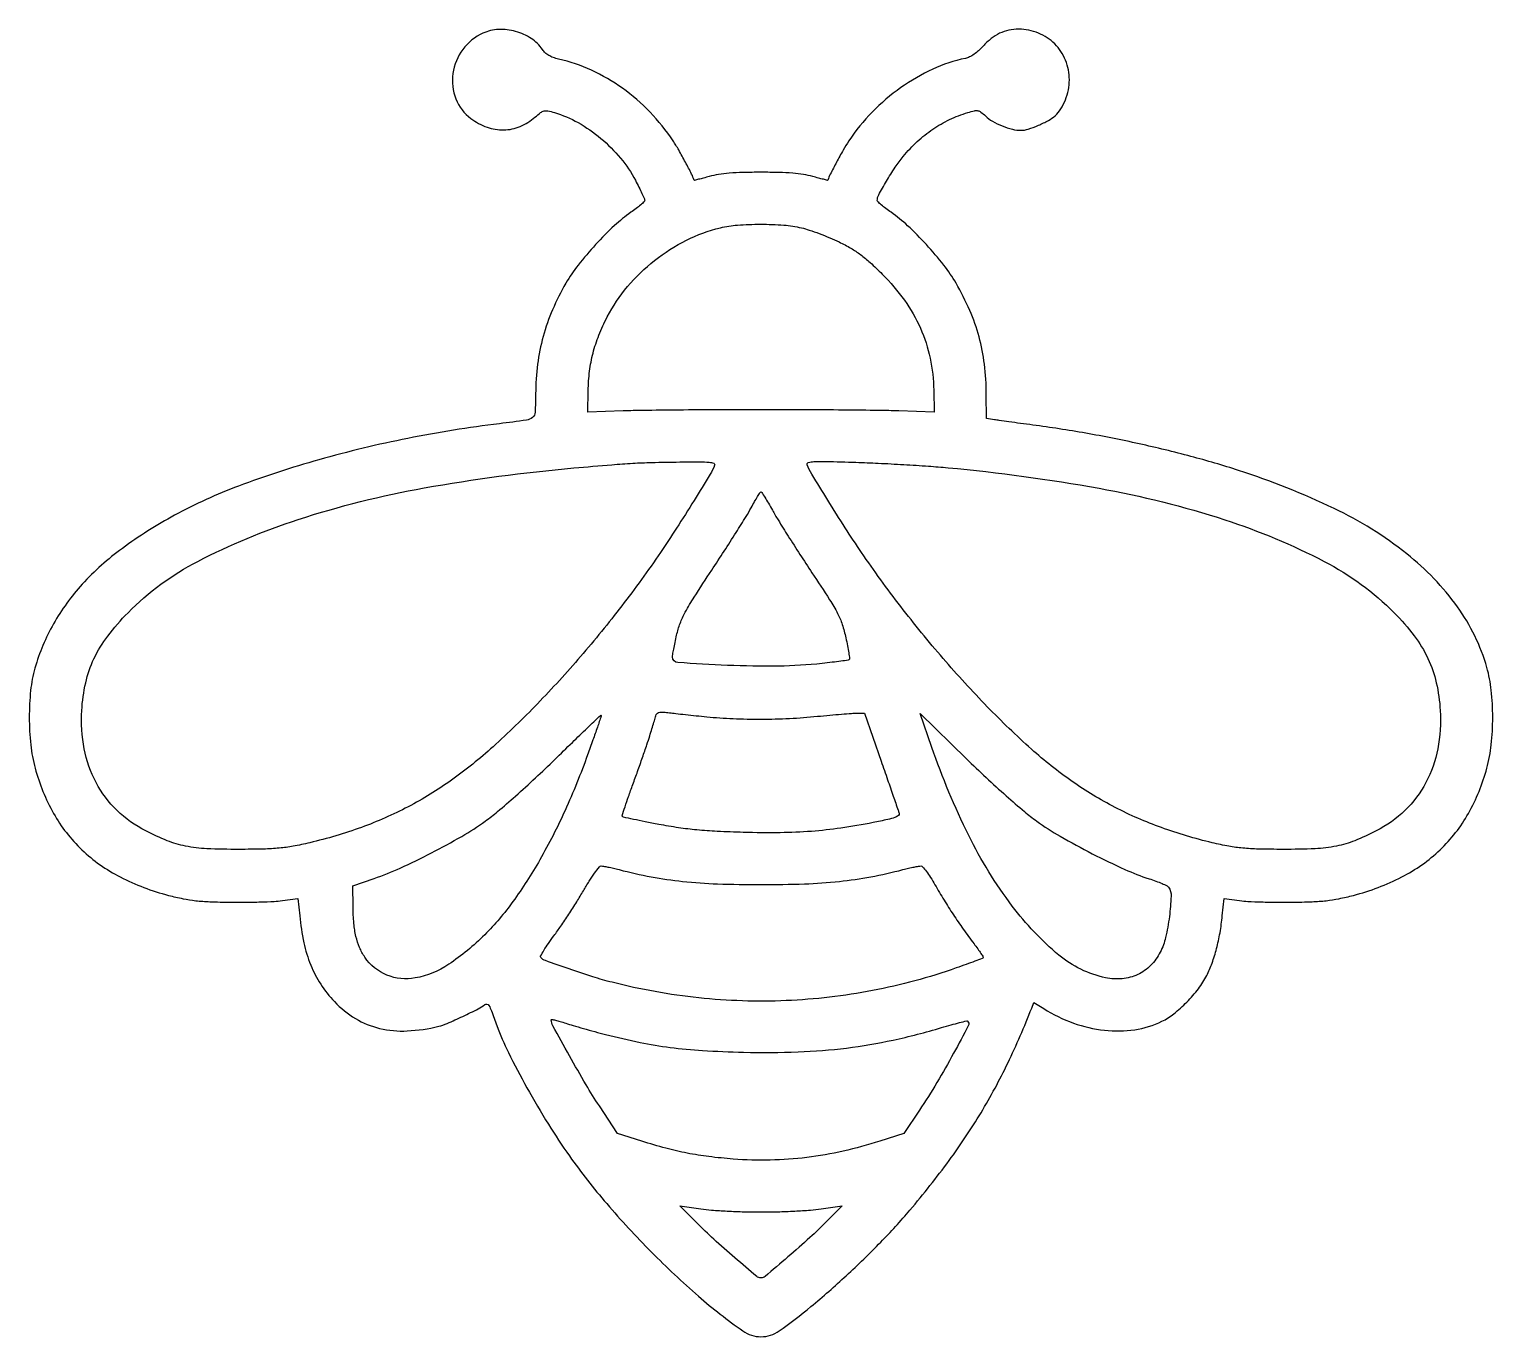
# Model space of a CAD drawing. Extents: x 125 to 703, y 20 to 537.
import ezdxf

# ---------------------------------------------------------------- set-up
doc = ezdxf.new("R2010")
doc.units = 0

msp = doc.modelspace()

# ---------------------------------------------------------------- linework, layer by layer
for points in [[(304.00714, 535.461975, 0.12862), (296.054741, 529.05505, 0.124778), (292.144779, 519.502456, 0.128633), (293.310246, 509.467935, 0.141089), (299.240769, 501.696035, 0.073403), (305.627429, 498.272132, 0.091609), (312.25686, 497.18282, 0.094), (318.70555, 498.539102, 0.081627), (324.57378, 502.198923, -0.017185), (326.831298, 504.047629, -0.104579), (328.187263, 504.691628, -0.110672), (329.652939, 504.712955, -0.020288), (332.296446, 504.047892, -0.057194), (341.628466, 500.088038, -0.045423), (350.631215, 493.844638, -0.044941), (358.459069, 485.992381, -0.052597), (364.300482, 477.247729, -0.005099), (365.717861, 474.482326, -0.007305), (366.913266, 472.000186, -0.004282), (367.867777, 469.894798, -0.104651), (368, 469.269984, -0.20651), (367.77236, 468.742328, -0.011323), (366.402502, 467.507601, -0.016043), (364.645424, 466.090104, -0.010908), (362.56171, 464.586941, 0.037313), (356.014073, 459.316857, 0.01905), (348.584216, 451.812309, 0.019041), (341.690815, 443.697983, 0.03454), (336.797062, 436.5, 0.030598), (331.529623, 426.049294, 0.03472), (327.827878, 415.459319, 0.034744), (325.629013, 404.465421, 0.030718), (324.852326, 392.807799, -0.011994), (324.639092, 385.481338, -0.209804), (323.592218, 383.403426, -0.13882), (321.196417, 382.348952, -0.004362), (310.5, 380.950324, 0.018861), (274.316792, 375.147731, 0.019497), (239.076968, 366.683657, 0.020721), (207.361558, 356.308989, 0.035295), (182, 344.734578, 0.033062), (161.350274, 331.649587, 0.049976), (145.514119, 317.455385, 0.056023), (134.128991, 301.781877, 0.059653), (126.793368, 284.291487, 0.043568), (125.081159, 275.430532, 0.026295), (124.533197, 264.741525, 0.026153), (125.114017, 253.926176, 0.039483), (126.847199, 244.658047, 0.062311), (134.160968, 226.776655, 0.074376), (145.333378, 212.416571, 0.072241), (160.509271, 201.653361, 0.054593), (179.629098, 194.378238, 0.013823), (185.385325, 193.04949, 0.02199), (190.378224, 192.268076, 0.018421), (196.008623, 191.848197, 0.006725), (204, 191.655169, 0.005236), (210.003606, 191.6538, 0.005118), (216.051918, 191.777692, 0.00505), (221.358708, 191.994415, 0.019136), (224.666105, 192.290165), (230.83221, 193.08033), (231.507859, 186.290165, 0.027786), (233.167609, 175.649483, 0.043552), (235.879127, 166.80061, 0.048012), (239.838742, 159.201237, 0.04534), (245.242154, 152.337474, 0.068508), (253.595331, 145.631269, 0.076867), (263.137995, 141.750687, 0.070744), (274.059956, 140.748025, 0.047319), (286.5, 142.555354, 0.043551), (289.837517, 143.683224, 0.007189), (296.028775, 146.502563, 0.006446), (302.159186, 149.498631, 0.056371), (304.686669, 151.154922, -0.242524), (305.596669, 151.35542, -0.19883), (306.398264, 150.744097, -0.041992), (307.369883, 148.695074, -0.003055), (309.531216, 142.824066, 0.02861), (314.076127, 132.188218, 0.011688), (321.398388, 118.273704, 0.01162), (329.876538, 103.837794, 0.015903), (338.212838, 91.280758, 0.022977), (352.974839, 72.40926, 0.017846), (370.660397, 53.251129, 0.018081), (389.281127, 35.782062, 0.027095), (406.845876, 22.060726, 0.073754), (410.287501, 20.34809, 0.078788), (414, 19.759433, 0.078788), (417.712499, 20.34809, 0.073754), (421.154124, 22.060726, 0.021013), (433.77204, 31.672978, 0.013124), (447.751822, 43.916211, 0.012971), (461.374901, 57.16471, 0.017517), (472.941656, 69.874101, 0.017357), (488.415773, 89.461259, 0.022906), (501.036601, 108.388209, 0.023429), (511.653227, 128.033512, 0.019613), (521.085845, 149.772717), (521.967772, 152.045434), (525.862241, 149.586963, 0.054042), (537.599952, 143.842714, 0.059976), (549.892236, 140.999121, 0.063604), (561.849385, 141.23247, 0.076025), (572.609482, 144.541023, 0.055729), (577.368349, 147.533935, 0.030948), (582.462277, 152.135193, 0.030636), (587.060107, 157.451646, 0.045723), (590.324705, 162.654072, 0.031204), (592.440655, 167.567613, 0.022255), (594.210009, 173.292645, 0.020784), (595.579686, 179.604769, 0.018237), (596.492141, 186.290165), (597.16779, 193.08033), (603.333895, 192.290165, 0.019136), (606.641292, 191.994415, 0.00505), (611.948082, 191.777692, 0.005118), (617.996394, 191.6538, 0.005236), (624, 191.655169, 0.006725), (631.991377, 191.848197, 0.018421), (637.621776, 192.268076, 0.02199), (642.614675, 193.04949, 0.013823), (648.370902, 194.378238, 0.054593), (667.490729, 201.653361, 0.072241), (682.666622, 212.416571, 0.074376), (693.839032, 226.776655, 0.062311), (701.152801, 244.658047, 0.039462), (702.894982, 253.972196, 0.026484), (703.469811, 264.793336, 0.026609), (702.900209, 275.512307, 0.042645), (701.1574, 284.5, 0.087495), (689.518333, 308.513838, 0.068599), (669.484285, 329.472504, 0.056538), (640.71631, 347.42899, 0.033093), (602.937378, 362.469948, 0.013159), (584.06246, 368.02884, 0.010763), (563.615874, 373.001511, 0.01054), (542.472902, 377.198701, 0.011047), (521.5, 380.428437, -0.000819), (516.674419, 381.07081, -0.000959), (512.098708, 381.696488, -0.000844), (508.232429, 382.239372, -0.005889), (506.346665, 382.530107), (503.19333, 383.054357), (503.135178, 392.557461, 0.028609), (502.377247, 404.511056, 0.036344), (500.255041, 415.359734, 0.036317), (496.582693, 425.793114, 0.0285), (491.17052, 436.5, 0.034919), (486.302778, 443.694832, 0.019263), (479.433268, 451.798615, 0.019273), (472.011476, 459.29773, 0.037247), (465.43829, 464.586941, -0.010981), (463.354587, 466.090556, -0.016135), (461.597498, 467.509439, -0.01144), (460.228613, 468.745508, -0.206216), (460, 469.27624, -0.124674), (460.551841, 471.454981, -0.009124), (463.615917, 476.876912, -0.013832), (467.093382, 482.419952, -0.025162), (470.278142, 486.712912, -0.033662), (475.842653, 492.616013, -0.037607), (481.957789, 497.485082, -0.038414), (488.609435, 501.297718, -0.038294), (495.772902, 504.052523, -0.016607), (498.430705, 504.752067, -0.103895), (499.828337, 504.77598, -0.119254), (501.02716, 504.230048, -0.024822), (502.787075, 502.703995, 0.061988), (505.572001, 500.629781, 0.033261), (509.43715, 498.763414, 0.033289), (513.496244, 497.432676, 0.064744), (516.875727, 497.021962, 0.076511), (519.678827, 497.47747, 0.022981), (523.736343, 499.003673, 0.023609), (527.709063, 500.937114, 0.058829), (530.338427, 502.804985, 0.067579), (532.601411, 505.48811, 0.046583), (534.413735, 509.033002, 0.044935), (535.600223, 513.013363, 0.050014), (536, 517, 0.096548), (534.49366, 524.728313, 0.100436), (530.203233, 531.203233, 0.100436), (523.728313, 535.49366, 0.096548), (516, 537, 0.050007), (511.978982, 536.59683, 0.061299), (508.400276, 535.401714, 0.058342), (505.084045, 533.316578, 0.03973), (501.8428, 530.252708, -0.027532), (500.103022, 528.52595, -0.032287), (498.270027, 527.097352, -0.03547), (496.472049, 526.052132, -0.061662), (494.8428, 525.489518, 0.055893), (481.91457, 521.190867, 0.046025), (469.325959, 513.905054, 0.04494), (457.984512, 504.226292, 0.047166), (448.757288, 492.821658, 0.01645), (446.52803, 489.21075, 0.0076), (443.857554, 484.379985, 0.006165), (441.424157, 479.676808, 0.043725), (440.47738, 477.290764, -0.397577), (440.369799, 477.22865, -0.001217), (438.683231, 477.633617, -0.005507), (436.746267, 478.126348, -0.003307), (434.457431, 478.751743, 0.029901), (430.868983, 479.529948, 0.01808), (426.548703, 480.040447, 0.013996), (421.114691, 480.331298, 0.006371), (414, 480.421958, 0.006371), (406.885309, 480.331298, 0.013996), (401.451297, 480.040447, 0.01808), (397.131017, 479.529948, 0.029901), (393.542569, 478.751743, -0.003307), (391.253733, 478.126348, -0.005507), (389.316769, 477.633617, -0.001217), (387.630201, 477.22865, -0.397577), (387.52262, 477.290764, 0.043789), (386.570384, 479.689671, 0.006224), (384.130298, 484.401465, 0.007659), (381.446704, 489.248979, 0.016268), (379.192662, 492.897063, 0.045017), (370.095, 504.240715, 0.046234), (359.188989, 513.661461, 0.047181), (346.962465, 520.755772, 0.051199), (333.948117, 525.201334, -0.029383), (331.775298, 525.839342, -0.046364), (330.016227, 526.66107, -0.053013), (328.617038, 527.693292, -0.059449), (327.525957, 528.961379, 0.09982), (323.104077, 533.336336, 0.078012), (316.938105, 536.12974, 0.077483), (310.170422, 536.911545, 0.095968)], [(430, 458.443741, -0.022126), (433.084227, 457.573729, -0.009897), (437.061114, 456.171526, -0.009775), (441.214797, 454.520577, -0.013083), (444.910175, 452.852413, -0.01864), (449.568212, 450.382974, -0.028888), (453.367717, 447.880016, -0.025381), (457.182938, 444.724634, -0.010832), (461.96947, 440.143892, -0.041535), (470.752171, 429.773211, -0.050492), (477.062015, 418.721067, -0.05193), (480.902083, 406.899996, -0.048292), (482.348596, 394.246066), (482.5, 385.5), (468.5, 386, 0.005508), (460.63654, 386.194134, 0.001123), (446.715625, 386.353125, 0.001183), (430.53209, 386.463294, 0.00111), (414, 386.5, 0.00111), (397.46791, 386.463294, 0.001183), (381.284375, 386.353125, 0.001123), (367.36346, 386.194134, 0.005508), (359.5, 386), (345.5, 385.5), (345.647951, 394, -0.026737), (346.197662, 401.744085, -0.031967), (347.56614, 408.927875, -0.031603), (349.855795, 415.94656, -0.025128), (353.170087, 423.196755, -0.055577), (361.20855, 435.201017, -0.050552), (371.930127, 445.570074, -0.050711), (384.477351, 453.547702, -0.056762), (397.916371, 458.477654, -0.041745), (404.699871, 459.535876, -0.018094), (413.835271, 459.856906, -0.018138), (423.020893, 459.513863, -0.039294)], [(395.657736, 364.550458, -0.044702), (393.894972, 360.954221, -0.002645), (387.542788, 350.602541, -0.004415), (380.589287, 339.621846, -0.006284), (374.203802, 330, -0.013928), (358.934285, 308.895229, -0.01428), (342.635188, 288.852289, -0.014573), (325.569047, 270.178417, -0.016146), (308, 253.179038, -0.029409), (291.530164, 239.919499, -0.034107), (274.385657, 229.388241, -0.034), (255.920851, 221.259925, -0.028895), (235.5, 215.189866, -0.012225), (228.905304, 213.806947, -0.022143), (223.444902, 213.048712, -0.017661), (217.173866, 212.682181, -0.005144), (207.5, 212.55858, -0.011925), (194.826883, 212.829317, -0.03743), (186.379415, 213.848186, -0.04545), (179.095673, 215.987635, -0.024892), (170.618588, 219.837548, -0.073332), (159.217032, 228.019988, -0.078601), (150.976184, 238.972755, -0.075537), (146.294269, 252.319977, -0.060952), (145.308811, 267.5, -0.041466), (146.850257, 278.453367, -0.054759), (150.134122, 287.975218, -0.051944), (155.565282, 296.927676, -0.032604), (163.593746, 306.187618, -0.078801), (191.215623, 326.498843, -0.040749), (230.8718, 343.046696, -0.034287), (280.806817, 355.548356, -0.022054), (340, 363.447773, -0.001269), (355.033852, 364.74431, -0.006721), (363.278359, 365.322778, -0.008347), (370.74509, 365.620967, -0.002667), (381.856989, 365.819752, -0.002974), (389.7984, 365.872217, -0.023098), (393.501106, 365.703524, -0.062897), (395.311638, 365.3037, -0.421094)], [(488, 363.53554, -0.021221), (547.716744, 355.432385, -0.034255), (597.460359, 342.953672, -0.041125), (636.781112, 326.492277, -0.077185), (664.5, 306.165348, -0.034325), (672.410283, 297.061576, -0.051763), (677.838095, 288.07417, -0.054035), (681.150683, 278.462991, -0.041938), (682.696927, 267.5, -0.060851), (681.70445, 252.314109, -0.075502), (677.020268, 238.967451, -0.078589), (668.780577, 228.017849, -0.07332), (657.381412, 219.837548, -0.024892), (648.904327, 215.987635, -0.04545), (641.620585, 213.848186, -0.03743), (633.173117, 212.829317, -0.011925), (620.5, 212.55858, -0.005144), (610.826134, 212.682181, -0.017661), (604.555098, 213.048712, -0.022143), (599.094696, 213.806947, -0.012225), (592.5, 215.189866, -0.028734), (572.420038, 221.15153, -0.032886), (554.072592, 229.16534, -0.033166), (537.067379, 239.448254, -0.03019), (521, 252.191614, -0.017489), (503.525984, 268.99609, -0.01439), (486.055808, 288.083987, -0.014052), (469.257276, 308.675622, -0.014431), (453.796198, 330, -0.006283), (447.320173, 339.758198, -0.004614), (440.377294, 350.731618, -0.002884), (434.101598, 360.987763, -0.044265), (432.28085, 364.710499, -0.437358), (432.708857, 365.578355, -0.05937), (434.950951, 365.96193, -0.01885), (439.730794, 366.024753, -0.001735), (451.581598, 365.692565, -0.004139), (460.410203, 365.341247, -0.002777), (470.495844, 364.800088, -0.002797), (480.257332, 364.167112, -0.005522)], [(418.5, 346.750627, 0.011553), (420.773206, 342.871085, 0.002738), (424.747055, 336.512993, 0.002816), (429.396207, 329.255083, 0.002775), (434.149549, 322.014075, -0.003416), (441.139004, 311.336882, -0.023176), (444.30822, 305.883461, -0.04091), (446.138358, 301.53442, -0.026225), (447.569208, 296.243294, -0.005478), (448.217423, 293.057231, -0.008647), (448.696073, 290.309444, -0.003436), (449.04557, 287.97002, -0.243695), (448.919659, 287.61024, -0.153771), (448.543202, 287.427961, -0.001583), (445.600817, 287.005492, -0.004912), (442.184905, 286.560241, -0.003148), (438.210781, 286.107248, -0.023292), (420.963263, 285.060338, -0.014519), (400.708389, 285.363925, -0.005919), (381.107901, 286.459969, -0.394521), (379, 288.715629, -0.043036), (379.076255, 289.599938, -0.003788), (379.477762, 291.811244, -0.004939), (380.003549, 294.444694, -0.003824), (380.626423, 297.302595, -0.034699), (382.023129, 301.955664, -0.033563), (384.062489, 306.424966, -0.018951), (387.56348, 312.358194, -0.003492), (394.504734, 323, 0.002578), (399.442602, 330.540209, 0.002834), (404.148065, 337.898077, 0.002642), (408.100723, 344.230519, 0.014305), (410.128312, 347.738135, -0.005875), (411.45685, 350.128555, -0.009315), (412.656442, 352.140504, -0.003827), (413.714337, 353.813233, -0.261147), (414, 353.964989, -0.249863), (414.28976, 353.80205, -0.002784), (415.528125, 351.841117, -0.007795), (416.930591, 349.512627, -0.004902)], [(392.520931, 265.021744, 0.013583), (402.991896, 264.290214, 0.011627), (414.045476, 264.076495, 0.011449), (425.288091, 264.378075, 0.012006), (436.32791, 265.19349, -0.00193), (441.225086, 265.654588, -0.002261), (445.873613, 266.052992, -0.001992), (449.805338, 266.356293, -0.01388), (451.7312, 266.44349), (454.962399, 266.5), (461.534767, 247.5, -0.000128), (464.091089, 240.103836, -0.000189), (466.329966, 233.612829, -0.000084), (468.238818, 228.068836, -0.003707), (468.629567, 226.905375, -0.309551), (468.362505, 225.989726, -0.084825), (466.984832, 225.205735, -0.033047), (464.119828, 224.375526, -0.005105), (458.326, 223.166212, -0.012855), (445.590191, 220.981964, -0.017125), (433.921831, 219.694461, -0.016102), (421.646045, 219.160758, -0.009559), (407, 219.276007, -0.005411), (396.651429, 219.667442, -0.011456), (388.647554, 220.241012, -0.013127), (381.405571, 221.119404, -0.010044), (373.538642, 222.445869, -0.002175), (368.156903, 223.489142, -0.003446), (363.556567, 224.434716, -0.000844), (359.546314, 225.294926, -0.144088), (359.162421, 225.504246, -0.280192), (359.070825, 225.880126, -0.001673), (360.20346, 229.407562, -0.006168), (361.577773, 233.467785, -0.003808), (363.288959, 238.209555, 0.002621), (365.186267, 243.428253, 0.002242), (367.131727, 248.945932, 0.002258), (368.855059, 253.977548, 0.00644), (369.993437, 257.5, -0.000163), (370.853875, 260.281287, -0.000207), (371.650042, 262.848112, -0.000161), (372.319356, 265.000369, -0.00171), (372.595434, 265.876552, -0.179437), (373.07635, 266.491419, -0.102675), (373.973578, 266.8162, -0.054443), (375.441363, 266.865975, -0.014252), (377.788109, 266.622496, 0.004559), (380.273864, 266.315783, 0.001356), (384.076799, 265.89215, 0.00136), (388.351741, 265.439429, 0.001469)], [(345.406473, 249.916364, -0.018936), (336.489645, 227.972236, -0.023979), (326.542271, 208.475448, -0.026444), (315.85702, 191.900129, -0.039697), (304.712394, 178.797773, -0.049061), (290.485536, 167.089995, -0.101757), (277.230482, 161.676863, -0.144669), (265.972104, 162.834316, -0.148071), (257.27167, 169.924835, -0.048022), (255.186797, 173.768327, -0.042767), (253.775896, 178.089905, -0.035538), (252.942659, 183.284816, -0.018663), (252.611123, 189.821816), (252.5, 198.143633), (261, 201.072292, 0.023438), (271.323334, 205.179739, 0.012696), (283.627204, 211.137378, 0.012696), (295.6133, 217.712119, 0.023429), (304.945016, 223.745646, 0.02019), (309.803758, 227.52573, 0.006069), (316.886298, 233.659, 0.006007), (324.762468, 240.81958, 0.006051), (332.445016, 248.15018, -0.00127), (339.386151, 254.901302, -0.002116), (345.269875, 260.546936, -0.000181), (350.548606, 265.565693, -0.39685), (350.750303, 265.566544, -0.294861), (350.806378, 265.343183, -0.000385), (349.283802, 260.872855, -0.002964), (347.533366, 255.844117, -0.001799)], [(523.056938, 223.736007, 0.025288), (532.380538, 217.74655, 0.011637), (545.069406, 210.861075, 0.011527), (557.89026, 204.654495, 0.029569), (567.5, 200.941903, -0.010409), (570.234736, 200.00406, -0.014123), (572.659564, 199.037154, -0.011015), (574.617146, 198.140068, -0.133498), (575.234687, 197.601537, -0.15936), (576.23819, 194.005659, -0.020784), (575.550117, 185.975635, -0.025129), (574.069811, 177.713549, -0.061129), (571.952818, 171.907515, -0.077875), (568.131219, 166.634916, -0.087857), (563.01945, 163.039954, -0.086965), (556.939225, 161.395361, -0.074493), (550.310282, 161.780561, -0.12293), (531.836027, 170.736275, -0.057232), (513.359947, 190.15853, -0.04706), (496.171384, 218.065391, -0.030938), (481.603533, 252.895685), (476.95094, 266.291369), (495.282408, 248.395685, 0.005966), (503.043229, 240.998148, 0.00586), (511.024451, 233.742953, 0.00588), (518.199176, 227.522196, 0.020244)], [(357.858771, 204.536596, 0.017442), (370.593238, 201.706712, 0.019655), (382.997726, 199.901876, 0.017204), (396.815099, 198.922305, 0.009093), (414, 198.609756, 0.009093), (431.184901, 198.922305, 0.017204), (445.002274, 199.901876, 0.019655), (457.406762, 201.706712, 0.017442), (470.141229, 204.536596, -0.005536), (472.406641, 205.096933, -0.006714), (474.542963, 205.570125, -0.005757), (476.347218, 205.922807, -0.045412), (477.195381, 206, -0.218427), (477.944944, 205.656144, -0.015433), (479.429733, 203.819035, -0.019541), (481.105688, 201.420051, -0.013359), (482.826332, 198.575439, 0.008), (486.418108, 192.491117, 0.008788), (490.095057, 186.714685, 0.00872), (493.999184, 181.030917, 0.007629), (498.273473, 175.224565, -0.007307), (499.782412, 173.177532, -0.012044), (500.989899, 171.399288, -0.005699), (501.935312, 169.894774, -0.366966), (501.891232, 169.610402, -0.088979), (501.554114, 169.410104, -0.000705), (498.606813, 168.310124, -0.002544), (495.212997, 167.068559, -0.001629), (491.259621, 165.659584, -0.037368), (458.143671, 156.693659, -0.036993), (423.949976, 152.717919, -0.036807), (389.377038, 153.817081, -0.036171), (355.131861, 159.966333, -0.013626), (347.480366, 162.143639, -0.007082), (338.051998, 165.253937, -0.002969), (328.738108, 168.535495, -0.116053), (326.911494, 169.721198, -0.326209), (326.831217, 170.319795, -0.010159), (328.12827, 172.597525, -0.016237), (329.87967, 175.327301, -0.010078), (332.101437, 178.419314, 0.010248), (334.785031, 182.156725, 0.005402), (337.970802, 186.900093, 0.005372), (341.129101, 191.828776, 0.008251), (343.74652, 196.169314, -0.009793), (346.034126, 199.936595, -0.014829), (348.183276, 203.112236, -0.009469), (350.069643, 205.627128, -0.231062), (350.833431, 206, -0.045743), (351.667932, 205.923494, -0.00563), (353.4655, 205.570125, -0.00662), (355.595456, 205.096942, -0.005426)], [(352.5, 139.333233, 0.012124), (366.137322, 136.190537, 0.018621), (378.089264, 134.200241, 0.017165), (390.838857, 133.005356, 0.008486), (407.088304, 132.320084, 0.015365), (428.699884, 132.440112, 0.021804), (447.858284, 133.973807, 0.022667), (466.224435, 137.103981, 0.018839), (485.418522, 142.042052, -0.004388), (489.248943, 143.146446, -0.007035), (492.538058, 144.013902, -0.002236), (495.374184, 144.70591, -0.260741), (495.727103, 144.60623, -0.327243), (496.005479, 142.799557, -0.004091), (490.215246, 131.886775, -0.011337), (483.622868, 120.337498, -0.012094), (476.64873, 109.349219), (470.525436, 100.198439), (461.012718, 97.120702, -0.023009), (446.540963, 93.163778, -0.02486), (432.134591, 90.673323, -0.025074), (417.667878, 89.639645, -0.024294), (403.015743, 90.040998, -0.012263), (393.396608, 91.01088, -0.016986), (384.837263, 92.383257, -0.016845), (376.335787, 94.343703, -0.01176), (366.888471, 97.099679), (357.276943, 100.15059), (350.049068, 111.061581, -0.013216), (344.80594, 119.449805, -0.005681), (338.237253, 130.899684, -0.001984), (331.677572, 142.751147, -0.116365), (331.023516, 145.115672, -0.480532), (331.225191, 145.290096, -0.010213), (332.69597, 144.986959, -0.015649), (334.546225, 144.504681, -0.008936), (336.75, 143.81294, 0.008206), (339.64128, 142.900755, 0.003023), (343.748438, 141.705685, 0.002995), (348.249953, 140.454438, 0.003597)], [(414, 69.109023, 0.006982), (420.540937, 69.200366, 0.006104), (427.377034, 69.474883, 0.006147), (433.548704, 69.874361, 0.018126), (437.772883, 70.354505), (446.045765, 71.599986), (439.772883, 65.197091, -0.014591), (433.358577, 59.021073, -0.006739), (424.679597, 51.350235, -0.001959), (415.59265, 43.596164, -0.177453), (413.965766, 43, -0.177186), (412.307978, 43.606514, -0.002261), (403.68228, 50.960538, -0.007273), (395.290098, 58.39641, -0.01343), (388.72499, 64.717425), (381.94998, 71.600598), (390.22499, 70.354811, 0.018123), (394.450026, 69.87455, 0.006148), (400.622341, 69.474973, 0.006104), (407.458907, 69.200388, 0.006984)]]:
    msp.add_lwpolyline(points, format="xyb", close=True)

doc.saveas('drawing.dxf')
